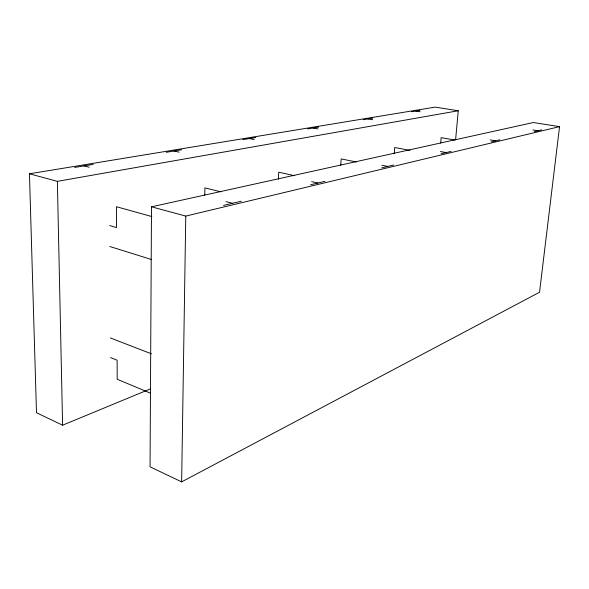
<?xml version="1.0" encoding="UTF-8"?>
<svg xmlns="http://www.w3.org/2000/svg" width="589" height="589" viewBox="0 0 589 589"><rect width="100%" height="100%" fill="white"/><g stroke="black" fill="none" stroke-linecap="round" stroke-linejoin="round"><path stroke-width="0.88" d="M151.506 206.813L150.048 466.827L181.64 481.876L539.531 292.24L559.55 126.642L533.332 122.534L151.506 206.813L185.771 216.082L559.55 126.642M181.64 481.876L185.771 216.082M204.751 195.158L204.906 187.891L220.89 191.815M278.398 179.233L278.693 172.194L294.669 175.728M340.773 165.251L341.156 158.912L356.404 161.997M394.255 153.773L394.718 147.515L409.951 150.379M440.69 142.98L441.154 137.642L454.59 140.005M455.584 139.917L458.257 110.761L435.094 107.124L29.45 173.799L36.489 412.756L62.603 425.192L150.07 389.012M223.57 205.414L241.335 201.195M310.594 184.755L325.003 181.331M381.775 167.85L393.71 165.016M441.087 153.773L451.122 151.388M491.27 141.853L499.825 139.821M534.275 131.649L541.659 129.889M29.45 173.799L57.361 181.346L458.257 110.761M74.663 167.453L93.195 164.383M166.275 152.293L181.655 149.753M242.771 139.645L255.729 137.502M307.598 128.917L318.664 127.091M363.236 119.714L372.8 118.131M411.512 111.733L419.861 110.349M415.716 111.034L420.171 111.755M532.831 129.933L537.993 130.765M368.051 118.919L372.668 119.714M490.166 139.902L495.577 140.83M313.171 127.997L317.957 128.881M440.469 151.52L446.145 152.566M249.302 138.562L254.249 139.556M381.834 165.222L387.79 166.422M174.027 151.012L179.122 152.146M311.625 181.633L317.869 183.024M84.013 165.907L89.219 167.217M226.029 201.644L232.545 203.286M151.807 216.561L116.416 206.71L116.512 227.575L109.657 225.558M109.819 246.504L151.66 259.565M110.423 337.968L151.476 353.834M110.526 357.552L117.115 360.21L117.204 379.264L150.291 393.091M57.361 181.346L62.603 425.192"/></g></svg>
